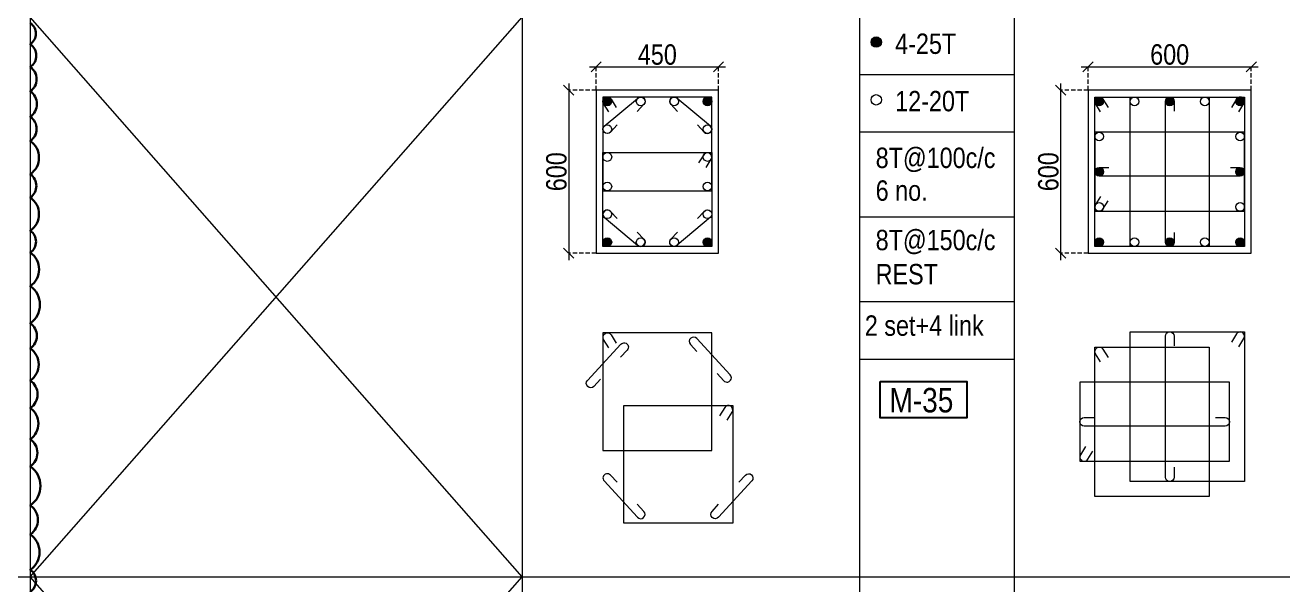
# Model space of a CAD drawing. Header units: millimetres. Extents: x 1112055 to 3390982, y -148532 to 766891.
# Drawn here: x 2129538 to 2148032, y 271751 to 279991 of the extents above; entities that cross this region are included whole.
import ezdxf
from ezdxf.enums import TextEntityAlignment as Align

# ---------------------------------------------------------------- set-up
doc = ezdxf.new("R2010")
doc.units = ezdxf.units.MM
doc.header["$PDMODE"] = 35
doc.header["$PDSIZE"] = -25
doc.linetypes.add('DASHED2', pattern=[0.375, 0.25, -0.125])
doc.linetypes.add('Hidden', pattern=[9.525, 6.35, -3.175])
for name, color, linetype, lineweight in [('B COL. SIZE DIM', 220, 'Continuous', 25), ('B COLSCH', 204, 'Continuous', 20), ('B COLUMN', 1, 'Hidden', 9), ('B STEEL', 34, 'Continuous', 15)]:
    doc.layers.add(name, color=color, linetype=linetype, lineweight=lineweight)
doc.layers.add('B TEXT', color=7, linetype='Continuous')
doc.styles.add('dim inside', font='romans.shx', dxfattribs={"width": 0.8, "height": 125})
doc.styles.add('SWINC', font='swissc.ttf')
doc.dimstyles.new('dim inside', dxfattribs={"dimtxt": 125, "dimasz": 100, "dimexe": 0, "dimexo": 0, "dimgap": 10, "dimtad": 0, "dimdec": 0, "dimzin": 0, "dimdsep": 46, "dimtxsty": 'dim inside', "dimblk": 'SMALL', "dimcen": 0.09, "dimadec": 0, "dimazin": 0, "dimtfac": 1, "dimtdec": 0, "dimtofl": 0, "dimtmove": 0, "dimatfit": 3, "dimfxl": 1, "dimtolj": 1, "dimtzin": 0, "dimarcsym": 2})

# ---------------------------------------------------------------- blocks, each defined once
blk = doc.blocks.new('_Oblique')
at = {"color": 0, "linetype": 'ByBlock', "lineweight": -2}
blk.add_line((-0.5, -0.5), (0.5, 0.5), dxfattribs=at)
blk = doc.blocks.new('*D504')
at = {"layer": 'B COL. SIZE DIM', "color": 250, "lineweight": 9, "ltscale": 250, "transparency": 16777216}
blk.add_line((2137834, 279378), (2139834, 279378), dxfattribs=at)
at = {"layer": 'B COL. SIZE DIM', "color": 250, "linetype": 'DASHED2', "lineweight": 9, "ltscale": 250, "transparency": 16777216}
for p, q in [((2137934, 279033), (2137934, 279378)), ((2139734, 279033), (2139734, 279378))]:
    blk.add_line(p, q, dxfattribs=at)
at = {"layer": 'Defpoints', "color": 0, "ltscale": 250, "transparency": 16777216}
for p in [(2139734, 279378), (2137934, 279033), (2139734, 279033)]:
    blk.add_point(p, dxfattribs=at)
at = {"layer": 'B COL. SIZE DIM', "color": 250, "lineweight": 9, "ltscale": 250, "transparency": 16777216, "xscale": 150, "yscale": 150, "zscale": 150, "rotation": 180}
blk.add_blockref('_Oblique', (2137934, 279378), dxfattribs=at)
at = {"layer": 'B COL. SIZE DIM', "color": 250, "lineweight": 9, "ltscale": 250, "transparency": 16777216, "xscale": 150, "yscale": 150, "zscale": 150}
blk.add_blockref('_Oblique', (2139734, 279378), dxfattribs=at)
at = {"layer": 'B COL. SIZE DIM', "color": 6, "ltscale": 250, "transparency": 16777216, "insert": (2138834, 279556), "char_height": 300, "attachment_point": 5, "style": 'SWINC'}
blk.add_mtext('\\A1;450', dxfattribs=at)
blk = doc.blocks.new('*D505')
at = {"layer": 'B COL. SIZE DIM', "color": 250, "lineweight": 9, "ltscale": 250, "transparency": 16777216}
blk.add_line((2137530, 279133), (2137530, 276533), dxfattribs=at)
at = {"layer": 'B COL. SIZE DIM', "color": 250, "linetype": 'DASHED2', "lineweight": 9, "ltscale": 250, "transparency": 16777216}
for p, q in [((2137934, 279033), (2137530, 279033)), ((2137934, 276633), (2137530, 276633))]:
    blk.add_line(p, q, dxfattribs=at)
at = {"layer": 'Defpoints', "color": 0, "ltscale": 250, "transparency": 16777216}
for p in [(2137934, 279033), (2137530, 276633), (2137934, 276633)]:
    blk.add_point(p, dxfattribs=at)
at = {"layer": 'B COL. SIZE DIM', "color": 250, "lineweight": 9, "ltscale": 250, "transparency": 16777216, "xscale": 150, "yscale": 150, "zscale": 150}
for p, rotation in [((2137530, 279033), 90), ((2137530, 276633), 270)]:
    blk.add_blockref('_Oblique', p, dxfattribs=dict(at, rotation=rotation))
at = {"layer": 'B COL. SIZE DIM', "color": 6, "ltscale": 250, "transparency": 16777216, "insert": (2137351, 277833), "char_height": 300, "attachment_point": 5, "rotation": 90, "style": 'SWINC'}
blk.add_mtext('\\A1;600', dxfattribs=at)
blk = doc.blocks.new('*D516')
at = {"layer": 'B COL. SIZE DIM', "color": 250, "lineweight": 9, "ltscale": 250, "transparency": 16777216}
blk.add_line((2145068, 279378), (2147668, 279378), dxfattribs=at)
at = {"layer": 'B COL. SIZE DIM', "color": 250, "linetype": 'DASHED2', "lineweight": 9, "ltscale": 250, "transparency": 16777216}
for p, q in [((2145168, 279033), (2145168, 279378)), ((2147568, 279033), (2147568, 279378))]:
    blk.add_line(p, q, dxfattribs=at)
at = {"layer": 'Defpoints', "color": 0, "ltscale": 250, "transparency": 16777216}
for p in [(2147568, 279378), (2145168, 279033), (2147568, 279033)]:
    blk.add_point(p, dxfattribs=at)
at = {"layer": 'B COL. SIZE DIM', "color": 250, "lineweight": 9, "ltscale": 250, "transparency": 16777216, "xscale": 150, "yscale": 150, "zscale": 150, "rotation": 180}
blk.add_blockref('_Oblique', (2145168, 279378), dxfattribs=at)
at = {"layer": 'B COL. SIZE DIM', "color": 250, "lineweight": 9, "ltscale": 250, "transparency": 16777216, "xscale": 150, "yscale": 150, "zscale": 150}
blk.add_blockref('_Oblique', (2147568, 279378), dxfattribs=at)
at = {"layer": 'B COL. SIZE DIM', "color": 6, "ltscale": 250, "transparency": 16777216, "insert": (2146368, 279557), "char_height": 300, "attachment_point": 5, "style": 'SWINC'}
blk.add_mtext('\\A1;600', dxfattribs=at)
blk = doc.blocks.new('*D517')
at = {"layer": 'B COL. SIZE DIM', "color": 250, "lineweight": 9, "ltscale": 250, "transparency": 16777216}
blk.add_line((2144764, 279133), (2144764, 276533), dxfattribs=at)
at = {"layer": 'B COL. SIZE DIM', "color": 250, "linetype": 'DASHED2', "lineweight": 9, "ltscale": 250, "transparency": 16777216}
for p, q in [((2145168, 279033), (2144764, 279033)), ((2145168, 276633), (2144764, 276633))]:
    blk.add_line(p, q, dxfattribs=at)
at = {"layer": 'Defpoints', "color": 0, "ltscale": 250, "transparency": 16777216}
for p in [(2145168, 279033), (2144764, 276633), (2145168, 276633)]:
    blk.add_point(p, dxfattribs=at)
at = {"layer": 'B COL. SIZE DIM', "color": 250, "lineweight": 9, "ltscale": 250, "transparency": 16777216, "xscale": 150, "yscale": 150, "zscale": 150}
for p, rotation in [((2144764, 279033), 90), ((2144764, 276633), 270)]:
    blk.add_blockref('_Oblique', p, dxfattribs=dict(at, rotation=rotation))
at = {"layer": 'B COL. SIZE DIM', "color": 6, "ltscale": 250, "transparency": 16777216, "insert": (2144585, 277833), "char_height": 300, "attachment_point": 5, "rotation": 90, "style": 'SWINC'}
blk.add_mtext('\\A1;600', dxfattribs=at)

msp = doc.modelspace()

# ---------------------------------------------------------------- hatches: boundary and pattern name
at = {"layer": 'B STEEL', "lineweight": 9, "ltscale": 0.5}
h = msp.add_hatch(color=34, dxfattribs=at)
edge = h.paths.add_edge_path()
edge.add_arc((2142052.7, 279741.8), 76.8, 0, 360)
h = msp.add_hatch(color=34, dxfattribs=at)
edge = h.paths.add_edge_path()
edge.add_arc((2138098.4, 278868.6), 64, 0, 360)
h = msp.add_hatch(color=34, dxfattribs=at)
edge = h.paths.add_edge_path()
edge.add_arc((2139570.4, 278868.6), 64, 180, 540, ccw=False)
h = msp.add_hatch(color=34, dxfattribs=at)
edge = h.paths.add_edge_path()
edge.add_arc((2145331.9, 278868.6), 64, 0, 360)
h = msp.add_hatch(color=34, dxfattribs=at)
edge = h.paths.add_edge_path()
edge.add_arc((2146367.9, 278868.6), 64, 180, 540, ccw=False)
h = msp.add_hatch(color=34, dxfattribs=at)
edge = h.paths.add_edge_path()
edge.add_arc((2147403.9, 278868.6), 64, 180, 540, ccw=False)
h = msp.add_hatch(color=34, dxfattribs=at)
edge = h.paths.add_edge_path()
edge.add_arc((2145331.9, 277832.7), 64, 180, 540, ccw=False)
h = msp.add_hatch(color=34, dxfattribs=at)
edge = h.paths.add_edge_path()
edge.add_arc((2147403.9, 277832.7), 64, 180, 540, ccw=False)
h = msp.add_hatch(color=34, dxfattribs=at)
edge = h.paths.add_edge_path()
edge.add_arc((2138098.4, 276796.7), 64, 0, 360, ccw=False)
h = msp.add_hatch(color=34, dxfattribs=at)
edge = h.paths.add_edge_path()
edge.add_arc((2139570.4, 276796.7), 64, -180, 180)
h = msp.add_hatch(color=34, dxfattribs=at)
edge = h.paths.add_edge_path()
edge.add_arc((2145331.9, 276796.7), 64, 0, 360, ccw=False)
h = msp.add_hatch(color=34, dxfattribs=at)
edge = h.paths.add_edge_path()
edge.add_arc((2146367.9, 276796.7), 64, 180, 540, ccw=False)
h = msp.add_hatch(color=34, dxfattribs=at)
edge = h.paths.add_edge_path()
edge.add_arc((2147403.9, 276796.7), 64, -180, 180)

# ---------------------------------------------------------------- linework, layer by layer
at = {"color": 2, "lineweight": 30}
msp.add_lwpolyline([(2129613.8, 280022.8, -0.5205671), (2129613.8, 279709.6, -0.5205671), (2129613.8, 279374.3, -0.5205671), (2129613.8, 279016.6, -0.5205671), (2129613.8, 278642.3, -0.5205671), (2129613.8, 278284.5, -0.5205671), (2129613.8, 277795.6, -0.5205671), (2129613.8, 277453, -0.5205671), (2129613.8, 276963.9, -0.5205671), (2129613.8, 276642.9, -0.5205671), (2129613.8, 276147.5, -0.5205671), (2129613.8, 275602.3, -0.5205671), (2129613.8, 275231.4, -0.5205671), (2129613.8, 274758.7, -0.5205671), (2129613.8, 274354, -0.5205671), (2129613.8, 273896.6, -0.5205671), (2129613.8, 273494.4, -0.5205671), (2129613.8, 272920.7, -0.5205671), (2129613.8, 272492.3, -0.5205671), (2129613.8, 271972.5, -0.5205671), (2129613.8, 271649.3, -0.5205671)], format="xyb", dxfattribs=at)
at = {"layer": 'B COLSCH', "color": 250, "lineweight": 0}
for p, q in [((2129613.8, 296589.8), (2129613.8, 239898.1)), ((2136847.3, 296589.8), (2136847.3, 239898.1)), ((2141806.5, 296589.8), (2141806.5, 247150.7)), ((2141806.5, 296589.8), (2141806.5, 247150.7)), ((2144080.8, 296589.8), (2144080.8, 239898.1)), ((2141806.5, 279265.1), (2144080.8, 279265.1)), ((2141806.5, 278420.1), (2144080.8, 278420.1)), ((2141806.5, 277170.4), (2144080.8, 277170.4)), ((2141806.5, 275920.6), (2144080.8, 275920.6)), ((2141806.5, 275075.6), (2144080.8, 275075.6)), ((2088785.4, 271870.3), (2230883.4, 271870.3))]:
    msp.add_line(p, q, dxfattribs=at)
for points in [[(2129613.8, 263630.4), (2136847.3, 271870.3), (2129613.8, 280110.1), (2136847.3, 288350), (2129613.8, 296589.8)], [(2136847.3, 263630.4), (2129613.8, 271870.3), (2136847.3, 280110.1), (2129613.8, 288350), (2136847.3, 296589.8)]]:
    msp.add_lwpolyline(points, dxfattribs=at)
at = {"layer": 'B COLUMN', "color": 1, "linetype": 'ByBlock', "lineweight": 20}
for points in [[(2137934.4, 276632.7), (2139734.4, 276632.7), (2139734.4, 279032.7), (2137934.4, 279032.7)], [(2145167.9, 276632.7), (2147567.9, 276632.7), (2147567.9, 279032.7), (2145167.9, 279032.7)]]:
    msp.add_lwpolyline(points, close=True, dxfattribs=at)
at = {"layer": 'B STEEL', "color": 34, "lineweight": 9, "ltscale": 0.5}
for points in [[(2138034.4, 277551.4), (2139634.4, 277551.4), (2139634.4, 278932.7), (2138034.4, 278932.7)], [(2146949.9, 278932.7), (2146949.9, 276732.7), (2145267.9, 276732.7), (2145267.9, 278932.7)], [(2147467.9, 278932.7), (2147467.9, 276732.7), (2145785.9, 276732.7), (2145785.9, 278932.7)], [(2145267.9, 277250.6), (2147467.9, 277250.6), (2147467.9, 278414.7), (2145267.9, 278414.7)], [(2138034.4, 278113.9), (2139634.4, 278113.9), (2139634.4, 276732.7), (2138034.4, 276732.7)], [(2138034.4, 273730.6), (2139634.4, 273730.6), (2139634.4, 275461.8), (2138034.4, 275461.8)], [(2147467.9, 275474.9), (2147467.9, 273274.9), (2145785.9, 273274.9), (2145785.9, 275474.9)], [(2146949.9, 275251.8), (2146949.9, 273051.8), (2145267.9, 273051.8), (2145267.9, 275251.8)], [(2145046.6, 273569.8), (2147246.6, 273569.8), (2147246.6, 274733.8), (2145046.6, 274733.8)], [(2138342.9, 274393), (2139942.9, 274393), (2139942.9, 272661.8), (2138342.9, 272661.8)]]:
    msp.add_lwpolyline(points, close=True, dxfattribs=at)
for points in [[(2138118.6, 278713.6), (2138043.9, 278835.1, -1), (2138152.9, 278902.2), (2138227.7, 278780.7)], [(2138242, 278521), (2138145.5, 278415.9, -1), (2138051.2, 278502.5), (2138541.9, 278911.9, -1), (2138636.2, 278825.3), (2138539.7, 278720.3)], [(2139426.7, 278521), (2139523.2, 278415.9, 1), (2139617.5, 278502.5), (2139126.9, 278911.9, 1), (2139032.5, 278825.3), (2139129, 278720.3)], [(2145352.2, 278713.6), (2145277.4, 278835.1, -1), (2145386.5, 278902.2), (2145461.2, 278780.7)], [(2146431.9, 276939.3), (2146431.9, 276796.7, -1), (2146303.9, 276796.7), (2146303.9, 278868.6, -1), (2146431.9, 278868.6), (2146431.9, 278726)], [(2147383.7, 278713.6), (2147458.4, 278835.1, 1), (2147349.4, 278902.2), (2147274.6, 278780.7)], [(2139550.1, 277894.8), (2139624.9, 278016.3, 1), (2139515.8, 278083.4), (2139441.1, 277961.9)], [(2147261.3, 277896.7), (2147403.9, 277896.7, -1), (2147403.9, 277768.6), (2145331.9, 277768.6, -1), (2145331.9, 277896.7), (2145474.6, 277896.7)], [(2145352.2, 277469.7), (2145277.4, 277348.2, 1), (2145386.5, 277281.1), (2145461.2, 277402.6)], [(2138242, 277144.3), (2138145.5, 277249.4, 1), (2138051.2, 277162.8), (2138541.9, 276753.4, 1), (2138636.2, 276840), (2138539.7, 276945)], [(2139426.7, 277144.3), (2139523.2, 277249.4, -1), (2139617.5, 277162.8), (2139126.9, 276753.4, -1), (2139032.5, 276840), (2139129, 276945)], [(2138118.6, 275242.8), (2138043.9, 275364.2, -1), (2138152.9, 275431.3), (2138227.7, 275309.9)], [(2139714.5, 274861.5), (2139810.9, 274756.4, 1), (2139905.3, 274843), (2139414.6, 275377.4, 1), (2139320.3, 275290.8), (2139416.8, 275185.8)], [(2146431.9, 273481.5), (2146431.9, 273338.9, -1), (2146303.9, 273338.9), (2146303.9, 275410.9, -1), (2146431.9, 275410.9), (2146431.9, 275268.2)], [(2147383.7, 275255.8), (2147458.4, 275377.3, 1), (2147349.4, 275444.4), (2147274.6, 275322.9)], [(2137996.7, 274777.9), (2137900.2, 274672.8, -1), (2137805.9, 274759.4), (2138296.6, 275293.8, -1), (2138390.9, 275207.2), (2138294.4, 275102.1)], [(2145352.2, 275032.7), (2145277.4, 275154.2, -1), (2145386.5, 275221.3), (2145461.2, 275099.9)], [(2139858.7, 274174), (2139933.4, 274295.5, 1), (2139824.4, 274362.6), (2139749.6, 274241.1)], [(2147040, 274215.8), (2147182.6, 274215.8, -1), (2147182.6, 274087.8), (2145110.7, 274087.8, -1), (2145110.7, 274215.8), (2145253.3, 274215.8)], [(2145130.9, 273788.8), (2145056.1, 273667.4, 1), (2145165.2, 273600.3), (2145239.9, 273721.7)], [(2138242, 273262.1), (2138145.5, 273367.2, 1), (2138051.2, 273280.6), (2138541.9, 272746.2, 1), (2138636.2, 272832.8), (2138539.7, 272937.9)], [(2140032.2, 273262.1), (2140128.7, 273367.2, -1), (2140223, 273280.6), (2139732.4, 272746.2, -1), (2139638.1, 272832.8), (2139734.5, 272937.9)]]:
    msp.add_lwpolyline(points, format="xyb", dxfattribs=at)
for centre, radius in [((2142052.7, 279741.8), 76.8), ((2138098.4, 278868.6), 64), ((2138589, 278868.6), 64), ((2139079.7, 278868.6), 64), ((2139570.4, 278868.6), 64), ((2142052.7, 278891.5), 76.8), ((2145331.9, 278868.6), 64), ((2145849.9, 278868.6), 64), ((2146367.9, 278868.6), 64), ((2146885.9, 278868.6), 64), ((2147403.9, 278868.6), 64), ((2138098.4, 278459.2), 64), ((2139570.4, 278459.2), 64), ((2145331.9, 278350.6), 64), ((2147403.9, 278350.6), 64), ((2138098.4, 278049.8), 64), ((2139570.4, 278049.8), 64), ((2145331.9, 277832.7), 64), ((2147403.9, 277832.7), 64), ((2138098.4, 277615.5), 64), ((2139570.4, 277615.5), 64), ((2138098.4, 277206.1), 64), ((2139570.4, 277206.1), 64), ((2145331.9, 277314.7), 64), ((2147403.9, 277314.7), 64), ((2138098.4, 276796.7), 64), ((2138589, 276796.7), 64), ((2139079.7, 276796.7), 64), ((2139570.4, 276796.7), 64), ((2145331.9, 276796.7), 64), ((2145849.9, 276796.7), 64), ((2146367.9, 276796.7), 64), ((2146885.9, 276796.7), 64), ((2147403.9, 276796.7), 64)]:
    msp.add_circle(centre, radius, dxfattribs=at)
at = {"layer": 'B TEXT', "color": 1}
msp.add_lwpolyline([(2142110.1, 274746.6), (2143384.7, 274746.6), (2143384.7, 274208.6), (2142110.1, 274208.6)], close=True, dxfattribs=at)

# ---------------------------------------------------------------- texts
at = {"layer": 'B TEXT', "style": 'SWINC'}
for s, p in [('4-25T', (2142331.3, 279567.3)), ('12-20T', (2142331.3, 278722.3)), ('8T@100c/c', (2142044.3, 277887.4)), ('6 no.', (2142044.3, 277405.6)), ('8T@150c/c', (2142044.3, 276677.5)), ('REST', (2142044.3, 276175.1)), ('2 set+4 link', (2141884.7, 275418.1))]:
    msp.add_text(s, height=300, dxfattribs=at).set_placement(p)
at = {"layer": 'B TEXT', "color": 1, "style": 'SWINC'}
msp.add_text('M-35', height=360, dxfattribs=at).set_placement((2142247.5, 274182), align=Align.BOTTOM_LEFT)

# ---------------------------------------------------------------- dimensions: what is measured, and where the dimension line sits
at = {"layer": 'B COL. SIZE DIM', "color": 250, "ltscale": 250}
for base, p1, p2, picture, middle in [((2139734.4, 279377.6), (2137934.4, 279032.7), (2139734.4, 279032.7), '*D504', (2138834.4, 279556.4)), ((2147567.9, 279377.6), (2145167.9, 279032.7), (2147567.9, 279032.7), '*D516', (2146367.9, 279556.6))]:
    dim = msp.add_linear_dim(base=base, p1=p1, p2=p2, dimstyle='dim inside', override={"dimtxt": 300, "dimasz": 150, "dimgap": 25, "dimtad": 3, "dimlfac": 0.25, "dimtxsty": 'SWINC', "dimblk1": 'Oblique', "dimblk2": 'Oblique', "dimsah": 1, "dimdle": 100, "dimclrd": 250, "dimclre": 250, "dimclrt": 6, "dimfxl": 1000, "dimlwd": 9, "dimlwe": 9}, dxfattribs=at)
    dim.commit()
    dim.dimension.update_dxf_attribs({"geometry": picture, "text_midpoint": middle})
for base, p1, p2, picture, middle in [((2137530.5, 276632.7), (2137934.4, 279032.7), (2137934.4, 276632.7), '*D505', (2137351.5, 277832.7)), ((2144764, 276632.7), (2145167.9, 279032.7), (2145167.9, 276632.7), '*D517', (2144585, 277832.7))]:
    dim = msp.add_linear_dim(base=base, p1=p1, p2=p2, angle=90, dimstyle='dim inside', override={"dimtxt": 300, "dimasz": 150, "dimgap": 25, "dimtad": 3, "dimlfac": 0.25, "dimtxsty": 'SWINC', "dimblk1": 'Oblique', "dimblk2": 'Oblique', "dimsah": 1, "dimdle": 100, "dimclrd": 250, "dimclre": 250, "dimclrt": 6, "dimfxl": 1000, "dimlwd": 9, "dimlwe": 9}, dxfattribs=at)
    dim.commit()
    dim.dimension.update_dxf_attribs({"geometry": picture, "text_midpoint": middle})

doc.saveas('drawing.dxf')
